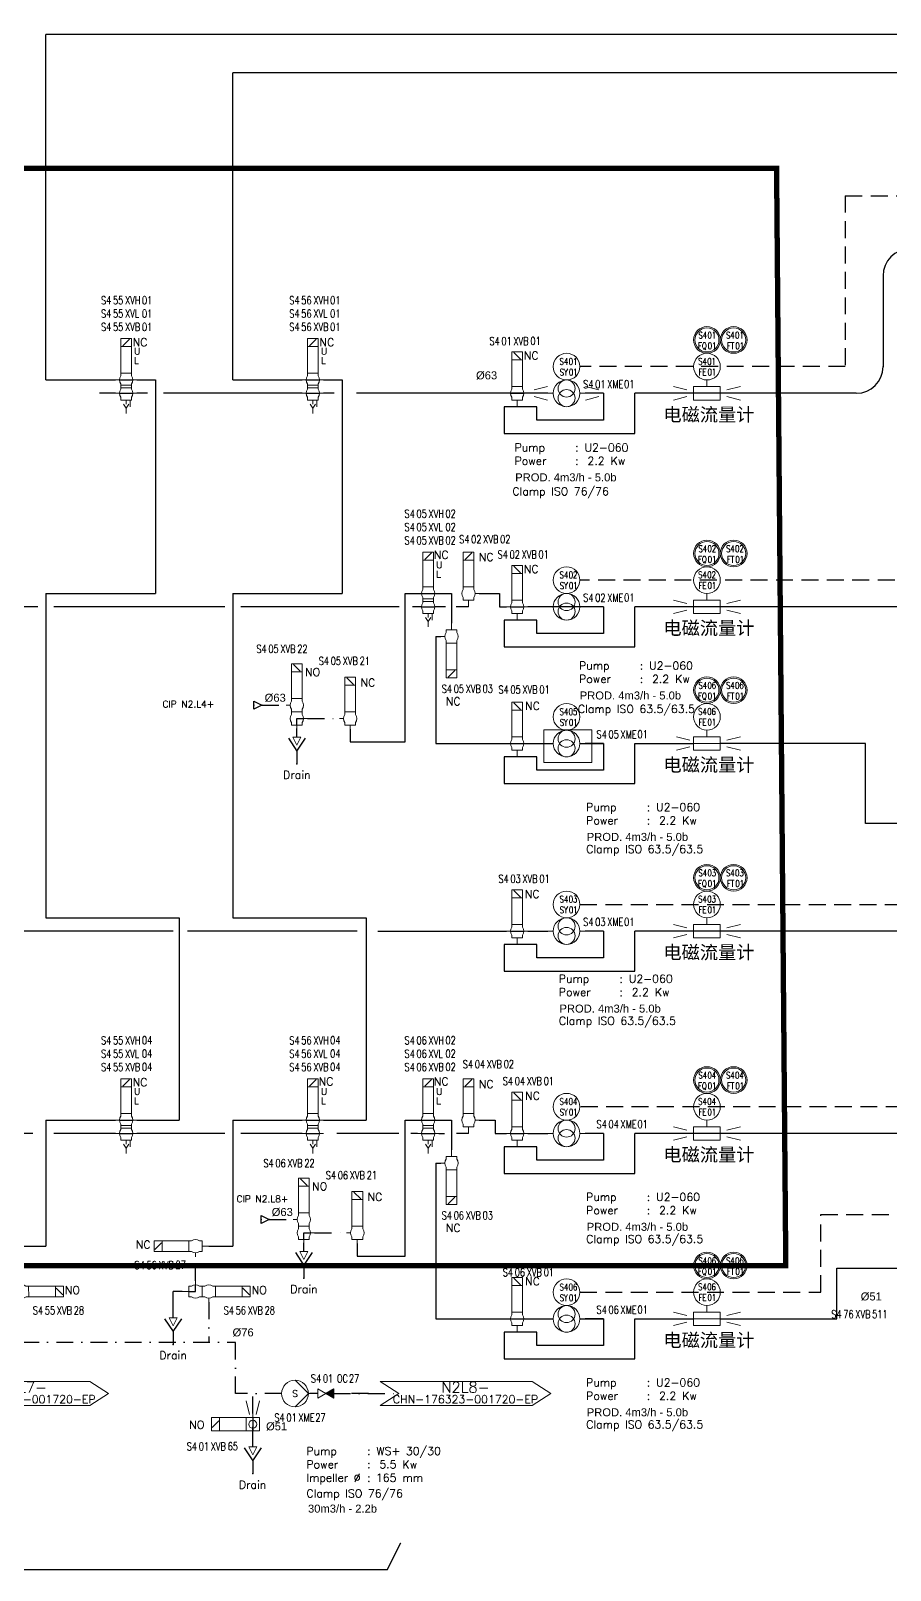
# Model space of a CAD drawing. Header units: inches. Extents: x 17763 to 19852, y 23674 to 24794.
# Drawn here: x 18348 to 18670, y 23738 to 24315 of the extents above; entities that cross this region are included whole.
import ezdxf
from ezdxf.enums import TextEntityAlignment as Align

# ---------------------------------------------------------------- set-up
doc = ezdxf.new("R2010")
doc.units = ezdxf.units.IN
doc.header["$MEASUREMENT"] = 0
for name, pattern in [('ACAD_ISO02W100', [15, 12, -3]), ('DASHDOT2', [12.7, 6.35, -3.175, 0, -3.175]), ('DASHED2', [9.525, 6.35, -3.175])]:
    doc.linetypes.add(name, pattern=pattern)
for name, color, linetype, lineweight in [('15 Pipe Drain', 32, 'Continuous', 30), ('19 Pipe Process', 30, 'Continuous', 30), ('31 Equipment', 7, 'Continuous', 9), ('33 Instruments Labels', 7, 'Continuous', 9), ('43 TXT Chinese', 7, 'Continuous', 9), ('61 Revision Cloud', 1, 'Continuous', 9)]:
    doc.layers.add(name, color=color, linetype=linetype, lineweight=lineweight)
for name, color, linetype in [('DIAMETRE', 7, 'Continuous'), ('MATERIEL-DIVERS', 7, 'Continuous'), ('POMPES-PROCESS', 7, 'Continuous'), ('REGUL', 140, 'DASHED2'), ('REPERES', 7, 'Continuous'), ('techn-data', 7, 'Continuous'), ('TEXTES', 7, 'Continuous'), ('TUYAUTERIE-EGOUT', 32, 'Continuous'), ('TUYAUTERIE-NEP', 4, 'DASHDOT2'), ('TUYAUTERIE-PROCESS', 30, 'Continuous'), ('TXT_FR', 7, 'Continuous'), ('VANNES', 7, 'Continuous')]:
    doc.layers.add(name, color=color, linetype=linetype)
doc.layers.get('REPERES').off()
doc.styles.add('ROMANS', font='ROMANS.SHX')
doc.styles.add('ROMANT', font='romant')
doc.styles.get("Standard").update_dxf_attribs({"font": 'arial.ttf'})
doc.styles.add('USER1', font='TXT.SHX', dxfattribs={"bigfont": 'gbcbig.shx'})

# ---------------------------------------------------------------- blocks, each defined once
blk = doc.blocks.new('APV-FCE-NRV-GEN-1')
at = {"layer": '31 Equipment'}
h = blk.add_hatch(dxfattribs=at)
h.set_pattern_fill('ANSI31', color=256, scale=0.01, style=0)
h.set_pattern_definition([(45, (0, 0), (-0.02245064, 0.02245064), [])])
h.paths.add_polyline_path([(3, 1.75), (3, -1.75), (0, 0)])
at = {"layer": '31 Equipment', "linetype": 'ACAD_ISO02W100', "ltscale": 38}
for p, q in [((-3, 0), (-5, 0)), ((0, 0), (-3, 1.75)), ((-3, 1.75), (-3, -1.75)), ((0, 0), (-3, -1.75)), ((0, 0), (3, 1.75)), ((0, 0), (3, -1.75)), ((3, 1.75), (3, -1.75)), ((3, 0), (5, 0))]:
    blk.add_line(p, q, dxfattribs=at)
blk = doc.blocks.new('APV-PMP-GEN-CENTRI-1')
at = {"layer": '31 Equipment', "ltscale": 38}
for p, q in [((-5, 0), (-7, 0)), ((5, 0), (0, 5)), ((5, 0), (0, -5)), ((5, 0), (7, 0))]:
    blk.add_line(p, q, dxfattribs=at)
blk.add_circle((0, 0), 5, dxfattribs=at)
at = {"layer": '31 Equipment', "style": 'ROMANT', "flags": 8}
blk.add_attdef('I', text='', height=2.5, dxfattribs=at).set_placement((0, 0), align=Align.MIDDLE)
blk = doc.blocks.new('APV-PMP-GEN-RLOB-1')
at = {"layer": '31 Equipment', "ltscale": 38}
for p, q in [((-5, 0), (-7, 0)), ((5, 0), (7, 0))]:
    blk.add_line(p, q, dxfattribs=at)
at = {"layer": '31 Equipment', "color": 7}
for centre, radius in [((0, 0), 5), ((0, 1.8), 3.2), ((0, -1.8), 3.2)]:
    blk.add_circle(centre, radius, dxfattribs=at)
blk = doc.blocks.new('APV-INS-M-L-SY')
at = {"layer": '31 Equipment', "color": 7}
blk.add_circle((0, 0), 5, dxfattribs=at)
blk = doc.blocks.new('APV-VLV-SSEAT-SW42-3')
at = {"layer": '31 Equipment', "ltscale": 38}
for p, q in [((1.25, 15.25), (-1.25, 12.75)), ((-2, 2.5), (-2, 1.5)), ((2, 2.5), (2, 1.5)), ((-2, -2.5), (-2, -1.5)), ((2, -2.5), (-2, -2.5)), ((-2, -2.5), (2, -2.5)), ((0, -2.5), (0, -5)), ((2, -2.5), (2, -1.5))]:
    blk.add_line(p, q, dxfattribs=at)
at = {"layer": '31 Equipment'}
for p, q in [((-4, 0), (-2.5, 0)), ((2.5, 0), (4, 0))]:
    blk.add_line(p, q, dxfattribs=at)
at = {"layer": '31 Equipment', "lineweight": 30}
blk.add_line((2.5, 0), (-2.5, 0), dxfattribs=at)
at = {"layer": '31 Equipment', "ltscale": 38}
for points in [[(-2, 12.5), (2, 12.5), (2, 15.5), (-2, 15.5)], [(-2, 2.5), (2, 2.5), (2, 12.5), (-2, 12.5)]]:
    blk.add_lwpolyline(points, close=True, dxfattribs=at)
for start, end in [(143.1301, 216.8699), (323.1301, 36.8699)]:
    blk.add_arc((0, 0), 2.5, start, end, dxfattribs=at)
blk = doc.blocks.new('EGOUT')
at = {"color": 7}
for p, q in [((-3.2, 9.61), (0, 4.81)), ((0, 4.81), (3.2, 9.61)), ((0, 4.81), (0, 0))]:
    blk.add_line(p, q, dxfattribs=at)
at = {"color": 7, "extrusion": (0, -1, 0)}
blk.add_point((0, 0), dxfattribs=at)
at = {"layer": 'POMPES-PROCESS', "style": 'ROMANS'}
blk.add_attdef('EGOUT', text='', height=3, dxfattribs=at).set_placement((0, -4), align=Align.MIDDLE)
blk = doc.blocks.new('APV-SIGN-ARW-FLOW-1')
at = {"layer": '31 Equipment'}
for p, q in [((-1.5, -1.5), (-1.5, 1.5)), ((-1.5, 1.5), (1.5, 0)), ((1.5, 0), (-1.5, -1.5))]:
    blk.add_line(p, q, dxfattribs=at)
blk = doc.blocks.new('APV-VLV-BFLY-SV-4')
at = {"layer": '31 Equipment', "ltscale": 38}
for p, q in [((1.25, 15.25), (-1.25, 12.75)), ((2.5, 2.5), (-2.5, 2.5)), ((-2.5, 2.5), (-2.5, -2.5)), ((2.5, -2.5), (2.5, 2.5)), ((-2.5, -2.5), (2.5, -2.5))]:
    blk.add_line(p, q, dxfattribs=at)
at = {"layer": '31 Equipment'}
for p, q in [((-4, 0), (-2.5, 0)), ((2.5, 0), (4, 0))]:
    blk.add_line(p, q, dxfattribs=at)
at = {"layer": '31 Equipment', "lineweight": 30}
blk.add_line((-2.5, 0), (2.5, 0), dxfattribs=at)
at = {"layer": '31 Equipment', "ltscale": 38}
for points in [[(-2.5, 12.5), (2.5, 12.5), (2.5, 15.5), (-2.5, 15.5)], [(-2.5, 2.5), (2.5, 2.5), (2.5, 12.5), (-2.5, 12.5)]]:
    blk.add_lwpolyline(points, close=True, dxfattribs=at)
blk.add_circle((0, 0), 1.5, dxfattribs=at)
blk = doc.blocks.new('APV-FCE-GEN-REDCON-1')
at = {"layer": '31 Equipment', "color": 7}
for p, q in [((-2.5, 2.5), (2.5, 1.25)), ((2.5, 1.25), (2.5, 1.25)), ((2.5, -1.25), (-2.5, -2.5))]:
    blk.add_line(p, q, dxfattribs=at)
blk = doc.blocks.new('APV-INS-M-L-FE')
at = {"layer": '31 Equipment', "color": 7}
for p, q in [((0, -5), (0, -7.5)), ((-5, -7.5), (-5, -7.5)), ((-5, -7.5), (-5, -12.5)), ((5, -7.5), (-5, -7.5)), ((-5, -10), (5, -10)), ((5, -12.5), (5, -7.5)), ((-5, -12.5), (5, -12.5))]:
    blk.add_line(p, q, dxfattribs=at)
blk.add_circle((0, 0), 5, dxfattribs=at)
at = {"layer": '33 Instruments Labels', "style": 'ROMANS', "width": 0.8, "flags": 8}
blk.add_attdef('FE', text='', height=3, dxfattribs=at).set_placement((0, 0), align=Align.MIDDLE)
blk = doc.blocks.new('APV-INS-F-L-FT')
at = {"layer": '31 Equipment'}
for radius in [5, 4.5]:
    blk.add_circle((0, 0), radius, dxfattribs=at)
blk = doc.blocks.new('APV-INS-F-L-FQ')
at = {"layer": '31 Equipment'}
for radius in [5, 4.5]:
    blk.add_circle((0, 0), radius, dxfattribs=at)
blk = doc.blocks.new('APV-VLV-SSEAT-SW43-41')
at = {"layer": '31 Equipment', "ltscale": 38}
for p, q in [((1.25, 20.25), (-1.25, 17.75)), ((-2, 7.5), (-2, 6.5)), ((2, 7.5), (2, 6.5)), ((-2.5, 0), (-4, 0)), ((-2, 2.5), (-2, 3.5)), ((-2, 2.5), (2, 2.5)), ((-2, 2.5), (-2, 1.5)), ((2, 2.5), (2, 3.5)), ((2, 2.5), (2, 1.5)), ((2.5, 5), (4, 5)), ((-2, -1.5), (-2, -2.5)), ((-2, -2.5), (2, -2.5)), ((0, -2.5), (0, -5)), ((2, -1.5), (2, -2.5))]:
    blk.add_line(p, q, dxfattribs=at)
at = {"layer": '31 Equipment', "lineweight": 30}
for p, q in [((0, 0), (-2.5, 0)), ((0, -2.5), (0, 0))]:
    blk.add_line(p, q, dxfattribs=at)
at = {"layer": '31 Equipment', "ltscale": 38}
for points in [[(-2, 17.5), (2, 17.5), (2, 20.5), (-2, 20.5)], [(-2, 7.5), (2, 7.5), (2, 17.5), (-2, 17.5)]]:
    blk.add_lwpolyline(points, close=True, dxfattribs=at)
for centre, start, end in [((0, 5), 143.1301, 216.8699), ((0, 5), 323.1301, 36.8699), ((0, 0), 143.1301, 216.8699), ((0, 0), 323.1301, 36.8699)]:
    blk.add_arc(centre, 2.5, start, end, dxfattribs=at)
blk = doc.blocks.new('APV-VLV-SSEAT-SW41-3')
at = {"layer": '31 Equipment', "ltscale": 38}
for p, q in [((1.25, 15.25), (-1.25, 12.75)), ((-2, 2.5), (-2, 1.5)), ((2, 2.5), (2, 1.5)), ((2.5, 0), (4, 0)), ((-2, -2.5), (-2, -1.5)), ((2, -2.5), (-2, -2.5)), ((-2, -2.5), (2, -2.5)), ((0, -2.5), (0, -5)), ((2, -2.5), (2, -1.5))]:
    blk.add_line(p, q, dxfattribs=at)
for points in [[(-2, 12.5), (2, 12.5), (2, 15.5), (-2, 15.5)], [(-2, 2.5), (2, 2.5), (2, 12.5), (-2, 12.5)]]:
    blk.add_lwpolyline(points, close=True, dxfattribs=at)
for start, end in [(143.1301, 216.8699), (323.1301, 36.8699)]:
    blk.add_arc((0, 0), 2.5, start, end, dxfattribs=at)
blk = doc.blocks.new('APV-VLV-DSEAT-DA34-3')
at = {"layer": '31 Equipment', "ltscale": 38}
for p, q in [((1.25, 20.25), (-1.25, 17.75)), ((-2, 7.5), (-2, 6.5)), ((2, 7.5), (2, 6.5)), ((-4, 5), (-2.5, 5)), ((-2, 3), (-2, 3.5)), ((-2, 2), (-2, 1.5)), ((2, 3), (2, 3.5)), ((2, 2), (2, 1.5)), ((4, 5), (2.5, 5)), ((-4, 0), (-2.5, 0)), ((-2, -2.5), (-2, -1.5)), ((-2, -2.5), (2, -2.5)), ((0, -5.5), (-1, -4)), ((0, -2.5), (0, -4)), ((1, -4), (0, -5.5)), ((0, -5.5), (0, -7.5)), ((1.5, -2.5), (1.5, -5)), ((2, -2.5), (2, -1.5)), ((2.5, 0), (4, 0))]:
    blk.add_line(p, q, dxfattribs=at)
at = {"layer": '31 Equipment', "lineweight": 30}
for p, q in [((-2.5, 5), (2.5, 5)), ((-2.5, 0), (2.5, 0))]:
    blk.add_line(p, q, dxfattribs=at)
at = {"layer": '31 Equipment', "ltscale": 38}
for points in [[(-2, 17.5), (2, 17.5), (2, 20.5), (-2, 20.5)], [(-2, 7.5), (2, 7.5), (2, 17.5), (-2, 17.5)], [(-2, 3), (2, 3), (2, 2), (-2, 2)]]:
    blk.add_lwpolyline(points, close=True, dxfattribs=at)
for centre, start, end in [((0, 5), 143.1301, 216.8699), ((0, 5), 323.1301, 36.8699), ((0, 0), 143.1301, 216.8699), ((0, 0), 323.1301, 36.8699)]:
    blk.add_arc(centre, 2.5, start, end, dxfattribs=at)
at = {"layer": '31 Equipment', "style": 'ROMANS', "flags": 8}
for tag, p in [('U', (3, 14.5)), ('L', (3, 11))]:
    blk.add_attdef(tag, p, '', height=2.5, dxfattribs=at)
blk = doc.blocks.new('REPNORM1')
at = {"layer": 'TEXTES', "style": 'ROMANS', "width": 0.75}
for tag, p in [('ZONE', (-9.75, -1.25)), ('SOUSZONE', (-5.25, -1.25)), ('ELEMENT', (-0.75, -1.25)), ('NUM', (5.59, -1.22))]:
    blk.add_attdef(tag, p, '', height=3, dxfattribs=at)
blk = doc.blocks.new('REPINS')
at = {"layer": 'TEXTES', "style": 'ROMANS', "width": 0.75}
for tag, p in [('ZONE', (-3.3, 1)), ('SOUSZONE', (0.1, 1)), ('NUM', (0.2, -3))]:
    blk.add_attdef(tag, p, '', height=2.5, dxfattribs=at)
blk.add_attdef('ELEMENT', text='', height=2.5, dxfattribs=at).set_placement((-0.2, -3), align=Align.RIGHT)
blk = doc.blocks.new('REPNORM')
at = {"layer": 'TEXTES', "style": 'ROMANS', "width": 0.75}
for tag, p in [('ZONE', (-9.75, -1.25)), ('SOUSZONE', (-5.25, -1.25)), ('ELEMENT', (0, -1.25)), ('NUM', (4.5, -1.25))]:
    blk.add_attdef(tag, p, '', height=3, dxfattribs=at)
blk = doc.blocks.new('APV-SIGN-ARW-DWG-1')
at = {"layer": '31 Equipment'}
for p, q in [((-32, 4.49), (25, 4.49)), ((-32, 4.49), (-25, 0)), ((-25, 0), (-32, -4.49)), ((25, 4.49), (32, 0)), ((32, 0), (25, -4.49)), ((-32, -4.49), (25, -4.49))]:
    blk.add_line(p, q, dxfattribs=at)
at = {"layer": '31 Equipment', "style": 'ROMANS', "width": 0.8}
for tag, p in [('TEXT1', (0, 0.37)), ('TEXT2', (0, -3.63))]:
    blk.add_attdef(tag, text='', height=3, dxfattribs=at).set_placement(p, align=Align.CENTER)
blk = doc.blocks.new('eee')
at = {"layer": 'techn-data', "style": 'ROMANS'}
for s, p in [('Pump', (11856.43, 26575.55)), ('Power', (11856.43, 26570.55)), ('Kw', (11892.43, 26570.55))]:
    blk.add_text(s, height=3, dxfattribs=at).set_placement(p)
for p in [(11880.43, 26575.55), (11880.43, 26570.55)]:
    blk.add_text(':', height=3, dxfattribs=at).set_placement(p, align=Align.RIGHT)
blk.add_attdef('Type', (11882.66, 26575.55), '', height=3, dxfattribs=at)
blk.add_attdef('Pui', text='', height=3, dxfattribs=at).set_placement((11890.18, 26570.55), align=Align.RIGHT)
blk = doc.blocks.new('TEXT-PUMP_caract_ANGLAIS')
at = {"layer": 'techn-data', "style": 'ROMANS'}
for s, p in [('Pump', (-22, 9)), ('Power', (-22, 4)), ('Kw', (14, 4)), ('Impeller %%C', (-22, -1)), ('mm', (14, -1))]:
    blk.add_text(s, height=3, dxfattribs=at).set_placement(p)
for p in [(2, 9), (2, 4), (2, -1)]:
    blk.add_text(':', height=3, dxfattribs=at).set_placement(p, align=Align.RIGHT)
blk.add_attdef('Type', (4.23, 9), '', height=3, dxfattribs=at)
for tag, p in [('Pui', (11.76, 4)), ('Dia', (11.76, -1))]:
    blk.add_attdef(tag, text='', height=3, dxfattribs=at).set_placement(p, align=Align.RIGHT)
blk = doc.blocks.new('FLE23-A')
at = {"color": 7}
for p, q in [((0, 1.5), (-3, 0)), ((-3, 0), (0, -1.5)), ((0, -1.5), (0, 1.5))]:
    blk.add_line(p, q, dxfattribs=at)
at = {"layer": 'MATERIEL-DIVERS', "color": 7, "extrusion": (-1, 0, 0)}
blk.add_point((-3, 0), dxfattribs=at)
at = {"layer": 'MATERIEL-DIVERS', "color": 2}
for p in [(-3, 0), (0, 0)]:
    blk.add_point(p, dxfattribs=at)
at = {"layer": 'MATERIEL-DIVERS', "color": 7, "extrusion": (1, 0, 0)}
blk.add_point((0, 0), dxfattribs=at)

msp = doc.modelspace()

# ---------------------------------------------------------------- linework, layer by layer
at = {"layer": '15 Pipe Drain'}
for p in [(18400.96, 23832.77), (18404.33, 23842.57)]:
    msp.add_line(p, (18400.96, 23842.57), dxfattribs=at)
at = {"layer": '19 Pipe Process'}
for p, q in [((18353.32, 24184.22), (18353.32, 24313.7)), ((18423.32, 24184.22), (18423.32, 24299.27)), ((18666.93, 24223.29), (18666.93, 24189.17)), ((18353.32, 24184.22), (18379.32, 24184.22)), ((18379.32, 24179.22), (18373.32, 24179.22)), ((18387.32, 24184.22), (18394.32, 24184.22)), ((18391.32, 24179.22), (18387.32, 24179.22)), ((18394.32, 24184.22), (18394.32, 24104.22)), ((18449.32, 24179.22), (18397.32, 24179.22)), ((18423.32, 24184.22), (18449.32, 24184.22)), ((18457.32, 24184.22), (18464.32, 24184.22)), ((18461.32, 24179.22), (18457.32, 24179.22)), ((18464.32, 24184.22), (18464.32, 24104.22)), ((18541.37, 24179.22), (18469.6, 24179.22)), ((18562.19, 24179.22), (18555.37, 24179.22)), ((18562.19, 24179.22), (18562.19, 24169.22)), ((18656.93, 24179.22), (18573.97, 24179.22)), ((18651.84, 24179.22), (18573.97, 24179.22)), ((18573.97, 24164.22), (18573.97, 24179.22)), ((18537.19, 24174.22), (18525, 24174.22)), ((18525, 24174.22), (18525, 24164.22)), ((18537.19, 24169.22), (18537.19, 24174.22)), ((18562.19, 24169.22), (18537.19, 24169.22)), ((18525, 24164.22), (18573.97, 24164.22)), ((18353.32, 24104.22), (18387.32, 24104.22)), ((18353.32, 24104.22), (18353.32, 23982.68)), ((18387.32, 24104.22), (18394.32, 24104.22)), ((18423.32, 24104.22), (18457.32, 24104.22)), ((18423.32, 24104.22), (18423.32, 23982.68)), ((18457.32, 24104.22), (18464.32, 24104.22)), ((18487.84, 24083.82), (18487.84, 24104.22)), ((18487.84, 24104.22), (18505.28, 24104.22)), ((18505.28, 24104.22), (18505.28, 24093.11)), ((18350.32, 24099.22), (18317.32, 24099.22)), ((18387.32, 24099.22), (18356.32, 24099.22)), ((18420.32, 24099.22), (18387.32, 24099.22)), ((18449.32, 24099.22), (18426.32, 24099.22)), ((18485.7, 24099.22), (18449.32, 24099.22)), ((18494.01, 24099.22), (18490.59, 24099.22)), ((18503, 24099.22), (18499.01, 24099.22)), ((18511.66, 24099.22), (18507.01, 24099.22)), ((18562.19, 24099.22), (18533.91, 24099.22)), ((18562.19, 24099.22), (18562.19, 24089.22)), ((18852.27, 24099.22), (18573.97, 24099.22)), ((18573.97, 24084.22), (18573.97, 24099.22)), ((18537.19, 24094.22), (18525, 24094.22)), ((18525, 24094.22), (18525, 24084.22)), ((18537.19, 24089.22), (18537.19, 24094.22)), ((18499.32, 24088.11), (18499.32, 24047.98)), ((18499.32, 24088.11), (18501.28, 24088.11)), ((18562.19, 24089.22), (18537.19, 24089.22)), ((18525, 24084.22), (18573.97, 24084.22)), ((18467.32, 24053.32), (18467.32, 24048.57)), ((18499.32, 24047.98), (18527.41, 24047.98)), ((18562.19, 24047.98), (18555.37, 24047.98)), ((18562.19, 24047.98), (18562.19, 24037.98)), ((18573.97, 24032.98), (18573.97, 24047.98)), ((18537.19, 24042.98), (18525, 24042.98)), ((18525, 24042.98), (18525, 24032.98)), ((18537.19, 24037.98), (18537.19, 24042.98)), ((18562.19, 24037.98), (18537.19, 24037.98)), ((18525, 24032.98), (18573.97, 24032.98)), ((18400.94, 23977.68), (18336.31, 23977.68)), ((18353.32, 23982.68), (18403.22, 23982.68)), ((18403.22, 23982.68), (18403.22, 23906.87)), ((18469.86, 23977.68), (18406.31, 23977.68)), ((18423.32, 23982.68), (18473.22, 23982.68)), ((18473.22, 23982.68), (18473.22, 23906.87)), ((18533.91, 23977.68), (18541.37, 23977.68)), ((18562.19, 23977.68), (18555.37, 23977.68)), ((18562.19, 23977.68), (18562.19, 23967.68)), ((18930.38, 23977.68), (18573.97, 23977.68)), ((18573.97, 23962.68), (18573.97, 23977.68)), ((18537.19, 23972.68), (18525, 23972.68)), ((18525, 23972.68), (18525, 23962.68)), ((18537.19, 23967.68), (18537.19, 23972.68)), ((18562.19, 23967.68), (18537.19, 23967.68)), ((18525, 23962.68), (18573.97, 23962.68)), ((18353.32, 23906.87), (18379.32, 23906.87)), ((18353.32, 23906.87), (18353.32, 23859.58)), ((18387.32, 23906.87), (18403.22, 23906.87)), ((18423.32, 23906.87), (18449.32, 23906.87)), ((18423.32, 23906.87), (18423.32, 23859.58)), ((18457.32, 23906.87), (18473.22, 23906.87)), ((18487.84, 23906.87), (18505.28, 23906.87)), ((18505.28, 23906.87), (18505.28, 23895.77)), ((18505.28, 23906.87), (18505.28, 23895.77)), ((18348.39, 23901.87), (18322.31, 23901.87)), ((18379.32, 23901.87), (18356.32, 23901.87)), ((18420.32, 23901.87), (18387.32, 23901.87)), ((18449.32, 23901.87), (18426.32, 23901.87)), ((18485.56, 23901.87), (18462.31, 23901.87)), ((18492.51, 23901.87), (18490.01, 23901.87)), ((18500.51, 23901.87), (18502.68, 23901.87)), ((18511.66, 23901.87), (18507.13, 23901.87)), ((18537.19, 23896.87), (18525, 23896.87)), ((18525, 23896.87), (18525, 23886.87)), ((18537.19, 23891.87), (18537.19, 23896.87)), ((18562.19, 23901.87), (18555.37, 23901.87)), ((18562.19, 23901.87), (18562.19, 23891.87)), ((18928.72, 23901.87), (18573.97, 23901.87)), ((18573.97, 23886.87), (18573.97, 23901.87)), ((18499.32, 23890.77), (18499.32, 23832.35)), ((18499.32, 23890.77), (18501.28, 23890.77)), ((18562.19, 23891.87), (18537.19, 23891.87)), ((18525, 23886.87), (18573.97, 23886.87)), ((18344.32, 23859.58), (18353.32, 23859.58)), ((18414.32, 23859.58), (18423.32, 23859.58)), ((18469.97, 23860.6), (18469.97, 23855.85)), ((18499.32, 23832.35), (18527.41, 23832.35)), ((18537.19, 23827.35), (18525, 23827.35)), ((18525, 23827.35), (18525, 23817.35)), ((18537.19, 23822.35), (18537.19, 23827.35)), ((18562.19, 23832.35), (18555.37, 23832.35)), ((18562.19, 23832.35), (18562.19, 23822.35)), ((18573.97, 23817.35), (18573.97, 23832.35)), ((18562.19, 23822.35), (18537.19, 23822.35)), ((18525, 23817.35), (18573.97, 23817.35))]:
    msp.add_line(p, q, dxfattribs=at)
for points in [[(18913.13, 24426.52), (18913.13, 24313.7), (18353.32, 24313.7)], [(19039.35, 24299.27), (18423.32, 24299.27)], [(18515.66, 24104.22), (18523.21, 24104.22), (18523.21, 24099.22), (18525.91, 24099.22)], [(18467.32, 24048.57), (18487.84, 24048.57), (18487.84, 24099.59)], [(18532.41, 24047.98), (18543.37, 24047.98)], [(18553.37, 24047.98), (18562.19, 24047.98)], [(18573.97, 24047.98), (18595.97, 24047.98)], [(19038.9, 24018.01), (18660.37, 24018.01), (18660.37, 24047.98), (18605.97, 24047.98)], [(18477.71, 23977.68), (18525.91, 23977.68)], [(18469.97, 23855.85), (18487.84, 23855.85), (18487.84, 23906.87)], [(18515.66, 23906.87), (18521.57, 23906.87), (18521.57, 23901.87), (18525.91, 23901.87)], [(18533.91, 23901.87), (18541.37, 23901.87)], [(18605.97, 23832.35), (18649.63, 23832.35), (18649.63, 23851.42), (18707.62, 23851.42)], [(18532.41, 23832.35), (18543.37, 23832.35)], [(18553.37, 23832.35), (18562.19, 23832.35)], [(18573.97, 23832.35), (18595.97, 23832.35)]]:
    msp.add_lwpolyline(points, dxfattribs=at)
for centre, start, end in [((18676.93, 24223.29), 90, 180), ((18656.93, 24189.22), 270, 0)]:
    msp.add_arc(centre, 10, start, end, dxfattribs=at)
at = {"layer": '61 Revision Cloud', "const_width": 2}
msp.add_lwpolyline([(17865.39, 24263.5), (18627.05, 24263.5), (18630.5, 23852.3), (18007.5, 23852.3), (18007.5, 23911.31), (17865.39, 23911.31), (17865.39, 24263.5)], dxfattribs=at)
at = {"layer": '61 Revision Cloud'}
msp.add_lwpolyline([(18539.86, 24053.16), (18557.84, 24053.16), (18557.84, 24040.92), (18539.86, 24040.92)], close=True, dxfattribs=at)
at = {"layer": 'MATERIEL-DIVERS', "const_width": 0.5}
msp.add_lwpolyline([(18268.64, 23748.41), (18273.64, 23738.41), (18481.2, 23738.41), (18486.2, 23748.41)], dxfattribs=at)
at = {"layer": 'REGUL'}
for p, q in [((18652.8, 24189.22), (18553.37, 24189.22)), ((18852.27, 24109.22), (18553.37, 24109.22)), ((18553.37, 23987.68), (18828.76, 23987.68)), ((18864.82, 23911.87), (18553.37, 23911.87))]:
    msp.add_line(p, q, dxfattribs=at)
for points in [[(18652.8, 24253.29), (18652.8, 24189.22)], [(18652.8, 24253.29), (18691.46, 24253.29)], [(18553.37, 23842.35), (18643.65, 23842.35), (18643.65, 23871.42), (18677.18, 23871.42)]]:
    msp.add_lwpolyline(points, dxfattribs=at)
at = {"layer": 'TUYAUTERIE-EGOUT'}
for p, q in [((18447.32, 24050.32), (18447.32, 24053.57)), ((18449.97, 23857.6), (18449.97, 23860.85)), ((18430.81, 23784.36), (18430.81, 23791.86))]:
    msp.add_line(p, q, dxfattribs=at)
at = {"layer": 'TUYAUTERIE-NEP'}
for p, q in [((18434.25, 24062.32), (18443.32, 24062.32)), ((18451.32, 24057.32), (18463.32, 24057.32)), ((18436.9, 23869.6), (18445.97, 23869.6)), ((18453.97, 23864.6), (18465.97, 23864.6)), ((18409.32, 23846.58), (18409.32, 23855.58)), ((18414.33, 23838.58), (18414.33, 23823.69)), ((18280.4, 23823.69), (18424.32, 23823.69)), ((18424.32, 23804.36), (18424.32, 23823.69)), ((18441.62, 23804.36), (18424.32, 23804.36)), ((18430.81, 23796.86), (18430.81, 23804.36)), ((18455.12, 23804.36), (18452.12, 23804.36)), ((18474.12, 23804.36), (18461.12, 23804.36)), ((18461.12, 23804.36), (18485.5, 23804.36))]:
    msp.add_line(p, q, dxfattribs=at)

# ---------------------------------------------------------------- block references
at = {"layer": '31 Equipment'}
for name, p in [('APV-INS-M-L-SY', (18548.37, 24189.22)), ('APV-PMP-GEN-RLOB-1', (18548.37, 24179.22)), ('APV-INS-M-L-SY', (18548.37, 24109.22)), ('APV-PMP-GEN-RLOB-1', (18548.37, 24099.22)), ('APV-INS-M-L-SY', (18548.37, 24057.98)), ('APV-PMP-GEN-RLOB-1', (18548.37, 24047.98)), ('APV-INS-M-L-SY', (18548.37, 23987.68)), ('APV-PMP-GEN-RLOB-1', (18548.37, 23977.68)), ('APV-INS-M-L-SY', (18548.37, 23911.87)), ('APV-PMP-GEN-RLOB-1', (18548.37, 23901.87)), ('APV-INS-M-L-SY', (18548.37, 23842.35)), ('APV-PMP-GEN-RLOB-1', (18548.37, 23832.35))]:
    msp.add_blockref(name, p, dxfattribs=at)
msp.add_blockref('APV-PMP-GEN-CENTRI-1', (18446.62, 23804.36), dxfattribs=at).add_auto_attribs({'I': 'S'})
at = {"layer": '31 Equipment', "rotation": 270}
msp.add_blockref('APV-FCE-GEN-REDCON-1', (18430.81, 23799.08), dxfattribs=at)
at = {"layer": '31 Equipment', "xscale": -1, "rotation": 90}
msp.add_blockref('APV-VLV-BFLY-SV-4', (18430.81, 23792.86), dxfattribs=at)
at = {"layer": '33 Instruments Labels'}
for name, p in [('APV-INS-F-L-FT', (18600.97, 24199.22)), ('APV-INS-F-L-FQ', (18610.97, 24199.22)), ('APV-INS-M-L-FE', (18600.97, 24189.22)), ('APV-INS-F-L-FT', (18600.97, 24119.22)), ('APV-INS-F-L-FQ', (18610.97, 24119.22)), ('APV-INS-M-L-FE', (18600.97, 24109.22)), ('APV-INS-F-L-FT', (18600.97, 24067.98)), ('APV-INS-F-L-FQ', (18610.97, 24067.98)), ('APV-INS-M-L-FE', (18600.97, 24057.98)), ('APV-INS-F-L-FT', (18600.97, 23997.68)), ('APV-INS-F-L-FQ', (18610.97, 23997.68)), ('APV-INS-M-L-FE', (18600.97, 23987.68)), ('APV-INS-F-L-FT', (18600.97, 23921.87)), ('APV-INS-F-L-FQ', (18610.97, 23921.87)), ('APV-INS-M-L-FE', (18600.97, 23911.87)), ('APV-INS-F-L-FT', (18600.97, 23852.35)), ('APV-INS-F-L-FQ', (18610.97, 23852.35)), ('APV-INS-M-L-FE', (18600.97, 23842.35))]:
    msp.add_blockref(name, p, dxfattribs=at)
at = {"layer": 'MATERIEL-DIVERS', "xscale": -1}
for name, p in [('APV-FCE-GEN-REDCON-1', (18538.75, 24179.22)), ('FLE23-A', (18431.25, 24062.32)), ('FLE23-A', (18433.9, 23869.6))]:
    msp.add_blockref(name, p, dxfattribs=at)
at = {"layer": 'MATERIEL-DIVERS'}
for name, p in [('APV-FCE-GEN-REDCON-1', (18557.99, 24179.22)), ('APV-FCE-GEN-REDCON-1', (18590.97, 24179.22)), ('APV-FCE-GEN-REDCON-1', (18590.97, 24099.22)), ('APV-FCE-GEN-REDCON-1', (18592.06, 24047.97)), ('APV-FCE-GEN-REDCON-1', (18590.97, 23977.68)), ('APV-FCE-GEN-REDCON-1', (18590.97, 23901.87)), ('APV-FCE-GEN-REDCON-1', (18590.97, 23832.35)), ('APV-FCE-NRV-GEN-1', (18458.12, 23804.36))]:
    msp.add_blockref(name, p, dxfattribs=at)
for name, p, rotation in [('APV-FCE-GEN-REDCON-1', (18610.97, 24179.22), 180), ('APV-FCE-GEN-REDCON-1', (18610.97, 24099.22), 180), ('APV-SIGN-ARW-FLOW-1', (18447.32, 24048.82), 270), ('APV-FCE-GEN-REDCON-1', (18610.97, 24047.98), 180), ('APV-FCE-GEN-REDCON-1', (18610.97, 23977.68), 180), ('APV-FCE-GEN-REDCON-1', (18610.97, 23901.87), 180), ('APV-SIGN-ARW-FLOW-1', (18449.97, 23856.1), 270), ('APV-SIGN-ARW-FLOW-1', (18400.96, 23831.27), 269.9999999999999), ('APV-FCE-GEN-REDCON-1', (18610.97, 23832.35), 180), ('APV-SIGN-ARW-FLOW-1', (18430.81, 23782.86), 270)]:
    msp.add_blockref(name, p, dxfattribs=dict(at, rotation=rotation))
for p in [(18447.32, 24040.32), (18449.97, 23847.6), (18400.96, 23822.77)]:
    msp.add_blockref('EGOUT', p, dxfattribs=at).add_auto_attribs({'EGOUT': 'Drain'})
ref = msp.add_blockref('APV-SIGN-ARW-DWG-1', (18344.7, 23804.36), dxfattribs=at)
ref.add_attrib('TEXT1', 'N2L7-', dxfattribs={"layer": '31 Equipment', "height": 4, "style": 'USER1'}).set_placement((18344.7, 23804.73), align=Align.CENTER)
ref.add_attrib('TEXT2', 'CHN-176323-001720-EP', dxfattribs={"layer": '31 Equipment', "height": 3, "style": 'USER1'}).set_placement((18344.7, 23800.73), align=Align.CENTER)
ref = msp.add_blockref('APV-SIGN-ARW-DWG-1', (18510.5, 23804.36), dxfattribs=at)
ref.add_attrib('TEXT1', 'N2L8-', dxfattribs={"layer": '31 Equipment', "height": 4, "style": 'USER1'}).set_placement((18510.5, 23804.73), align=Align.CENTER)
ref.add_attrib('TEXT2', 'CHN-176323-001720-EP', dxfattribs={"layer": '31 Equipment', "height": 3, "style": 'USER1'}).set_placement((18510.5, 23800.73), align=Align.CENTER)
ref = msp.add_blockref('EGOUT', (18430.81, 23774.36), dxfattribs=at)
ref.add_attrib('EGOUT', 'Drain', dxfattribs={"layer": 'POMPES-PROCESS', "height": 3, "style": 'ROMANS'}).set_placement((18430.72, 23770.29), align=Align.MIDDLE)
at = {"layer": 'REPERES'}
for name, p, values in [('REPNORM1', (18383.69, 24213.83), {'ZONE': 'S4', 'SOUSZONE': '55', 'ELEMENT': 'XVH', 'NUM': '01'}), ('REPNORM1', (18454.22, 24213.83), {'ZONE': 'S4', 'SOUSZONE': '56', 'ELEMENT': 'XVH', 'NUM': '01'}), ('REPNORM1', (18383.69, 24203.83), {'ZONE': 'S4', 'SOUSZONE': '55', 'ELEMENT': 'XVB', 'NUM': '01'}), ('REPNORM1', (18454.22, 24203.83), {'ZONE': 'S4', 'SOUSZONE': '56', 'ELEMENT': 'XVB', 'NUM': '01'}), ('REPINS', (18601.07, 24198.75), {'ZONE': 'S4', 'SOUSZONE': '01', 'ELEMENT': 'FQ', 'NUM': '01'}), ('REPINS', (18611.42, 24198.75), {'ZONE': 'S4', 'SOUSZONE': '01', 'ELEMENT': 'FT', 'NUM': '01'}), ('REPNORM1', (18529.21, 24198.56), {'ZONE': 'S4', 'SOUSZONE': '01', 'ELEMENT': 'XVB', 'NUM': '01'}), ('REPINS', (18549.06, 24188.89), {'ZONE': 'S4', 'SOUSZONE': '01', 'ELEMENT': 'SY', 'NUM': '01'}), ('REPINS', (18601, 24188.95), {'ZONE': 'S4', 'SOUSZONE': '01', 'ELEMENT': 'FE', 'NUM': '01'}), ('REPNORM1', (18564.35, 24182.39), {'ZONE': 'S4', 'SOUSZONE': '01', 'ELEMENT': 'XME', 'NUM': '01'}), ('REPNORM1', (18497.4, 24133.83), {'ZONE': 'S4', 'SOUSZONE': '05', 'ELEMENT': 'XVH', 'NUM': '02'}), ('REPNORM1', (18497.4, 24123.83), {'ZONE': 'S4', 'SOUSZONE': '05', 'ELEMENT': 'XVB', 'NUM': '02'}), ('REPNORM1', (18517.88, 24124.26), {'ZONE': 'S4', 'SOUSZONE': '02', 'ELEMENT': 'XVB', 'NUM': '02'}), ('REPINS', (18601.07, 24118.75), {'ZONE': 'S4', 'SOUSZONE': '02', 'ELEMENT': 'FQ', 'NUM': '01'}), ('REPINS', (18611.42, 24118.75), {'ZONE': 'S4', 'SOUSZONE': '02', 'ELEMENT': 'FT', 'NUM': '01'}), ('REPNORM1', (18532.26, 24118.56), {'ZONE': 'S4', 'SOUSZONE': '02', 'ELEMENT': 'XVB', 'NUM': '01'}), ('REPINS', (18549.06, 24108.89), {'ZONE': 'S4', 'SOUSZONE': '02', 'ELEMENT': 'SY', 'NUM': '01'}), ('REPINS', (18601, 24108.95), {'ZONE': 'S4', 'SOUSZONE': '02', 'ELEMENT': 'FE', 'NUM': '01'}), ('REPNORM1', (18564.35, 24102.39), {'ZONE': 'S4', 'SOUSZONE': '02', 'ELEMENT': 'XME', 'NUM': '01'}), ('REPNORM1', (18441.88, 24083.18), {'ZONE': 'S4', 'SOUSZONE': '05', 'ELEMENT': 'XVB', 'NUM': '22'}), ('REPNORM1', (18465.24, 24078.66), {'ZONE': 'S4', 'SOUSZONE': '05', 'ELEMENT': 'XVB', 'NUM': '21'}), ('REPNORM1', (18511.31, 24068.21), {'ZONE': 'S4', 'SOUSZONE': '05', 'ELEMENT': 'XVB', 'NUM': '03'}), ('REPNORM1', (18532.58, 24067.92), {'ZONE': 'S4', 'SOUSZONE': '05', 'ELEMENT': 'XVB', 'NUM': '01'}), ('REPINS', (18601.06, 24067.52), {'ZONE': 'S4', 'SOUSZONE': '06', 'ELEMENT': 'FQ', 'NUM': '01'}), ('REPINS', (18611.42, 24067.52), {'ZONE': 'S4', 'SOUSZONE': '06', 'ELEMENT': 'FT', 'NUM': '01'}), ('REPINS', (18549.05, 24057.65), {'ZONE': 'S4', 'SOUSZONE': '05', 'ELEMENT': 'SY', 'NUM': '01'}), ('REPINS', (18600.99, 24057.71), {'ZONE': 'S4', 'SOUSZONE': '06', 'ELEMENT': 'FE', 'NUM': '01'}), ('REPNORM1', (18569.34, 24051.16), {'ZONE': 'S4', 'SOUSZONE': '05', 'ELEMENT': 'XME', 'NUM': '01'}), ('REPINS', (18601.07, 23997.22), {'ZONE': 'S4', 'SOUSZONE': '03', 'ELEMENT': 'FQ', 'NUM': '01'}), ('REPINS', (18611.42, 23997.22), {'ZONE': 'S4', 'SOUSZONE': '03', 'ELEMENT': 'FT', 'NUM': '01'}), ('REPNORM1', (18532.58, 23997.02), {'ZONE': 'S4', 'SOUSZONE': '03', 'ELEMENT': 'XVB', 'NUM': '01'}), ('REPINS', (18549.06, 23987.35), {'ZONE': 'S4', 'SOUSZONE': '03', 'ELEMENT': 'SY', 'NUM': '01'}), ('REPINS', (18601, 23987.41), {'ZONE': 'S4', 'SOUSZONE': '03', 'ELEMENT': 'FE', 'NUM': '01'}), ('REPNORM1', (18564.35, 23980.85), {'ZONE': 'S4', 'SOUSZONE': '03', 'ELEMENT': 'XME', 'NUM': '01'}), ('REPNORM1', (18383.68, 23936.48), {'ZONE': 'S4', 'SOUSZONE': '55', 'ELEMENT': 'XVH', 'NUM': '04'}), ('REPNORM1', (18454.22, 23936.48), {'ZONE': 'S4', 'SOUSZONE': '56', 'ELEMENT': 'XVH', 'NUM': '04'}), ('REPNORM1', (18497.4, 23936.48), {'ZONE': 'S4', 'SOUSZONE': '06', 'ELEMENT': 'XVH', 'NUM': '02'}), ('REPNORM1', (18383.68, 23926.48), {'ZONE': 'S4', 'SOUSZONE': '55', 'ELEMENT': 'XVB', 'NUM': '04'}), ('REPNORM1', (18454.22, 23926.48), {'ZONE': 'S4', 'SOUSZONE': '56', 'ELEMENT': 'XVB', 'NUM': '04'}), ('REPNORM1', (18497.4, 23926.48), {'ZONE': 'S4', 'SOUSZONE': '06', 'ELEMENT': 'XVB', 'NUM': '02'}), ('REPNORM1', (18519.23, 23927.55), {'ZONE': 'S4', 'SOUSZONE': '04', 'ELEMENT': 'XVB', 'NUM': '02'}), ('REPNORM1', (18534.2, 23921.21), {'ZONE': 'S4', 'SOUSZONE': '04', 'ELEMENT': 'XVB', 'NUM': '01'}), ('REPINS', (18601.06, 23921.4), {'ZONE': 'S4', 'SOUSZONE': '04', 'ELEMENT': 'FQ', 'NUM': '01'}), ('REPINS', (18611.42, 23921.4), {'ZONE': 'S4', 'SOUSZONE': '04', 'ELEMENT': 'FT', 'NUM': '01'}), ('REPINS', (18549.05, 23911.54), {'ZONE': 'S4', 'SOUSZONE': '04', 'ELEMENT': 'SY', 'NUM': '01'}), ('REPINS', (18600.99, 23911.6), {'ZONE': 'S4', 'SOUSZONE': '04', 'ELEMENT': 'FE', 'NUM': '01'}), ('REPNORM1', (18569.34, 23905.04), {'ZONE': 'S4', 'SOUSZONE': '04', 'ELEMENT': 'XME', 'NUM': '01'}), ('REPNORM1', (18444.53, 23890.45), {'ZONE': 'S4', 'SOUSZONE': '06', 'ELEMENT': 'XVB', 'NUM': '22'}), ('REPNORM1', (18467.9, 23885.93), {'ZONE': 'S4', 'SOUSZONE': '06', 'ELEMENT': 'XVB', 'NUM': '21'}), ('REPNORM1', (18511.31, 23870.86), {'ZONE': 'S4', 'SOUSZONE': '06', 'ELEMENT': 'XVB', 'NUM': '03'}), ('REPNORM1', (18396.25, 23852.29), {'ZONE': 'S4', 'SOUSZONE': '56', 'ELEMENT': 'XVB', 'NUM': '27'}), ('REPNORM1', (18534.2, 23849.54), {'ZONE': 'S4', 'SOUSZONE': '06', 'ELEMENT': 'XVB', 'NUM': '01'}), ('REPINS', (18601.06, 23851.89), {'ZONE': 'S4', 'SOUSZONE': '06', 'ELEMENT': 'FQ', 'NUM': '01'}), ('REPINS', (18611.42, 23851.89), {'ZONE': 'S4', 'SOUSZONE': '06', 'ELEMENT': 'FT', 'NUM': '01'}), ('REPINS', (18549.05, 23842.03), {'ZONE': 'S4', 'SOUSZONE': '06', 'ELEMENT': 'SY', 'NUM': '01'}), ('REPINS', (18600.99, 23842.08), {'ZONE': 'S4', 'SOUSZONE': '06', 'ELEMENT': 'FE', 'NUM': '01'}), ('REPNORM1', (18358.14, 23835.26), {'ZONE': 'S4', 'SOUSZONE': '55', 'ELEMENT': 'XVB', 'NUM': '28'}), ('REPNORM1', (18429.64, 23835.26), {'ZONE': 'S4', 'SOUSZONE': '56', 'ELEMENT': 'XVB', 'NUM': '28'}), ('REPNORM1', (18569.34, 23835.53), {'ZONE': 'S4', 'SOUSZONE': '06', 'ELEMENT': 'XME', 'NUM': '01'}), ('REPNORM1', (18657.28, 23833.84), {'ZONE': 'S4', 'SOUSZONE': '76', 'ELEMENT': 'XVB', 'NUM': '511'}), ('REPNORM', (18462.32, 23809.76), {'ZONE': 'S4', 'SOUSZONE': '01', 'ELEMENT': 'OC', 'NUM': '27'}), ('REPNORM1', (18448.64, 23795.1), {'ZONE': 'S4', 'SOUSZONE': '01', 'ELEMENT': 'XME', 'NUM': '27'}), ('REPNORM1', (18415.8, 23784.32), {'ZONE': 'S4', 'SOUSZONE': '01', 'ELEMENT': 'XVB', 'NUM': '65'})]:
    msp.add_blockref(name, p, dxfattribs=at).add_auto_attribs(values)
at = {"layer": 'REPERES', "rotation": 7.601981207739284e-05}
for p, values in [((18383.69, 24208.83), {'ZONE': 'S4', 'SOUSZONE': '55', 'ELEMENT': 'XVL', 'NUM': '01'}), ((18454.22, 24208.83), {'ZONE': 'S4', 'SOUSZONE': '56', 'ELEMENT': 'XVL', 'NUM': '01'}), ((18497.4, 24128.83), {'ZONE': 'S4', 'SOUSZONE': '05', 'ELEMENT': 'XVL', 'NUM': '02'}), ((18383.68, 23931.48), {'ZONE': 'S4', 'SOUSZONE': '55', 'ELEMENT': 'XVL', 'NUM': '04'}), ((18454.22, 23931.48), {'ZONE': 'S4', 'SOUSZONE': '56', 'ELEMENT': 'XVL', 'NUM': '04'}), ((18497.4, 23931.48), {'ZONE': 'S4', 'SOUSZONE': '06', 'ELEMENT': 'XVL', 'NUM': '02'})]:
    msp.add_blockref('REPNORM1', p, dxfattribs=at).add_auto_attribs(values)
at = {"layer": 'techn-data'}
for p in [(6672.44, -2418.14), (6696.62, -2499.88), (6699.26, -2552.9), (6689.03, -2617.23), (6699.26, -2699.01), (6699.26, -2768.53)]:
    msp.add_blockref('eee', p, dxfattribs=at).add_auto_attribs({'Type': 'U2-060', 'Pui': '2.2'})
at = {"layer": 'TUYAUTERIE-PROCESS'}
msp.add_blockref('TEXT-PUMP_caract_ANGLAIS', (18472.88, 23772.33), dxfattribs=at).add_auto_attribs({'Dia': '165', 'Pui': '5.5', 'Type': 'WS+ 30/30'})
at = {"layer": 'VANNES'}
for p in [(18383.32, 24179.22), (18453.32, 24179.22), (18496.51, 24099.22), (18383.32, 23901.87), (18453.32, 23901.87), (18496.51, 23901.87)]:
    msp.add_blockref('APV-VLV-DSEAT-DA34-3', p, dxfattribs=at).add_auto_attribs({'U': 'U', 'L': 'L'})
at = {"layer": 'VANNES', "xscale": -1}
for name, p in [('APV-VLV-SSEAT-SW42-3', (18529.91, 24179.22)), ('APV-VLV-SSEAT-SW42-3', (18529.91, 24099.22)), ('APV-VLV-SSEAT-SW43-41', (18447.32, 24057.32)), ('APV-VLV-SSEAT-SW41-3', (18467.32, 24057.32)), ('APV-VLV-SSEAT-SW42-3', (18529.91, 24047.98)), ('APV-VLV-SSEAT-SW42-3', (18529.91, 23977.68)), ('APV-VLV-SSEAT-SW42-3', (18529.91, 23901.87)), ('APV-VLV-SSEAT-SW43-41', (18449.97, 23864.6)), ('APV-VLV-SSEAT-SW41-3', (18469.97, 23864.6)), ('APV-VLV-SSEAT-SW42-3', (18529.91, 23832.35))]:
    msp.add_blockref(name, p, dxfattribs=at)
at = {"layer": 'VANNES'}
for p in [(18511.66, 24104.22), (18511.66, 23906.87)]:
    msp.add_blockref('APV-VLV-SSEAT-SW41-3', p, dxfattribs=at)
for name, p, rotation in [('APV-VLV-SSEAT-SW41-3', (18505.28, 24088.11), 180), ('APV-VLV-SSEAT-SW41-3', (18505.28, 23890.77), 180), ('APV-VLV-SSEAT-SW43-41', (18339.33, 23842.58), 270.0317343014626), ('APV-VLV-SSEAT-SW43-41', (18409.33, 23842.58), 270.0317343014626)]:
    msp.add_blockref(name, p, dxfattribs=dict(at, rotation=rotation))
at = {"layer": 'VANNES', "xscale": -1, "rotation": 90}
msp.add_blockref('APV-VLV-SSEAT-SW41-3', (18409.32, 23859.58), dxfattribs=at)

# ---------------------------------------------------------------- texts
at = {"layer": '31 Equipment', "style": 'ROMANS'}
for s, p in [('CIP N2.L4+', (18396.97, 24061.53)), ('CIP N2.L8+', (18424.72, 23876.04))]:
    msp.add_text(s, height=2.5, dxfattribs=at).set_placement(p)
at = {"layer": '43 TXT Chinese', "char_height": 5, "width": 36.4455, "attachment_point": 1}
for insert in [(18584.66, 24173.76), (18584.66, 24093.76), (18584.66, 24042.52), (18584.66, 23972.22), (18584.66, 23896.41), (18584.66, 23826.89)]:
    msp.add_mtext('{\\fKaiTi|b0|i0|c134|p49;电磁流量计}', dxfattribs=dict(at, insert=insert))
at = {"layer": 'DIAMETRE'}
for s, p in [('%%C63', (18514.45, 24184.46)), ('PROD. 4m3/h - 5.0b', (18529.13, 24146.23)), ('%%C63', (18435.24, 24063.64)), ('PROD. 4m3/h - 5.0b', (18553.3, 24064.49)), ('PROD. 4m3/h - 5.0b', (18555.94, 24011.48)), ('PROD. 4m3/h - 5.0b', (18545.71, 23947.14)), ('%%C63', (18437.89, 23870.91)), ('PROD. 4m3/h - 5.0b', (18555.94, 23865.36)), ('%%C51', (18658.57, 23839.27)), ('%%C76', (18423.22, 23825.79)), ('PROD. 4m3/h - 5.0b', (18555.94, 23795.85)), ('%%C51', (18435.77, 23790.59)), ('30m3/h - 2.2b', (18451.49, 23759.75))]:
    msp.add_text(s, height=3, dxfattribs=at).set_placement(p)
at = {"layer": 'TEXTES', "style": 'ROMANS'}
for s, p in [('NC', (18385.79, 24196.87)), ('NC', (18455.79, 24196.87)), ('NC', (18532.38, 24191.87)), ('NC', (18498.67, 24117.2)), ('NC', (18515.51, 24116.38)), ('NC', (18532.38, 24111.87)), ('NO', (18450.39, 24073.25)), ('NC', (18471.17, 24069.3)), ('NC', (18503.16, 24062.29)), ('NC', (18532.84, 24060.57)), ('NC', (18532.76, 23990.08)), ('NC', (18385.79, 23919.54)), ('NC', (18455.48, 23919.85)), ('NC', (18498.67, 23919.85)), ('NC', (18515.51, 23918.84)), ('NC', (18532.84, 23914.46)), ('NO', (18453.04, 23880.52)), ('NC', (18473.82, 23876.57)), ('NC', (18503.16, 23864.94)), ('NC', (18386.99, 23858.67)), ('NO', (18360.38, 23841.65)), ('NO', (18430.38, 23841.65)), ('NC', (18532.84, 23844.94)), ('NO', (18407.01, 23791.18))]:
    msp.add_text(s, height=3, dxfattribs=at).set_placement(p)
at = {"layer": 'TXT_FR', "style": 'ROMANS'}
for s, p in [('Clamp ISO 76/76', (18528.07, 24140.98)), ('Clamp ISO 63.5/63.5', (18552.62, 24059.42)), ('Clamp ISO 63.5/63.5', (18555.72, 24006.9)), ('Clamp ISO 63.5/63.5', (18545.49, 23942.56)), ('Clamp ISO 63.5/63.5', (18555.72, 23860.78)), ('Clamp ISO 63.5/63.5', (18555.72, 23791.27)), ('Clamp ISO 76/76', (18450.9, 23765.43))]:
    msp.add_text(s, height=3, dxfattribs=at).set_placement(p)

doc.saveas('drawing.dxf')
